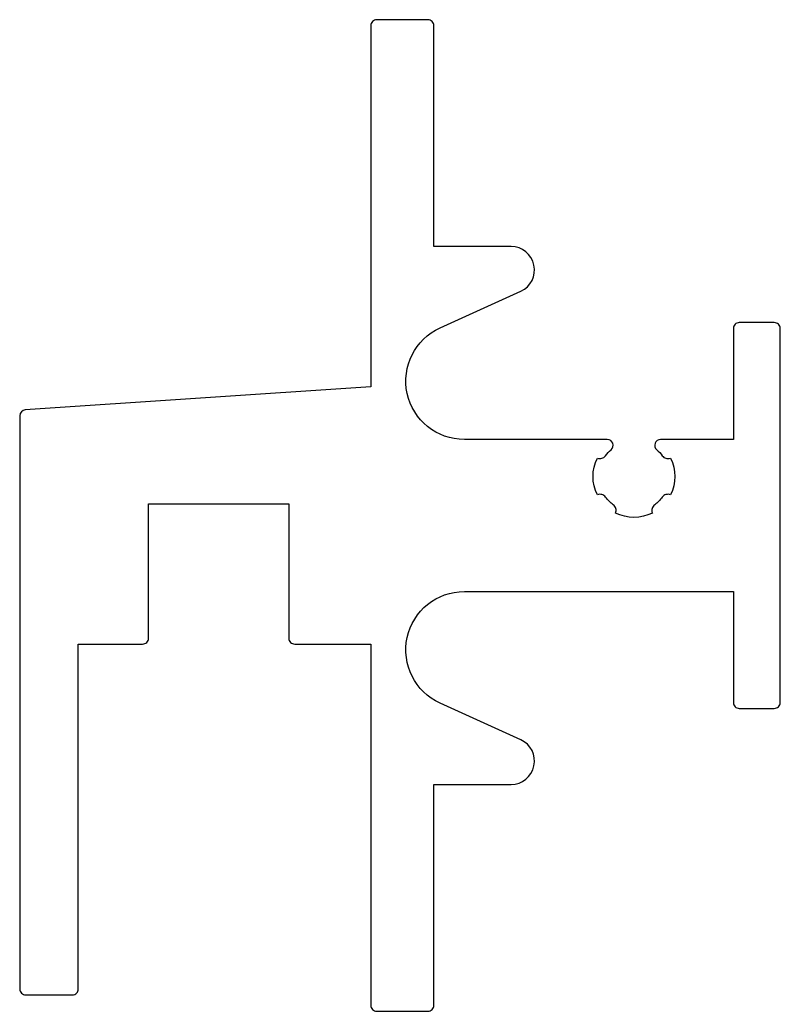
# Model space of a CAD drawing. Extents: x 635.2 to 667.7, y 801.4 to 843.8.
import ezdxf

# ---------------------------------------------------------------- set-up
doc = ezdxf.new("R2010")
doc.units = 0
doc.layers.get('0').update_dxf_attribs({"linetype": 'CONTINUOUS'})

msp = doc.modelspace()

# ---------------------------------------------------------------- linework, layer by layer
msp.add_lwpolyline([(665.92, 814.319), (667.42, 814.319, 0.414214), (667.67, 814.569), (667.67, 830.569, 0.414214), (667.42, 830.819), (665.92, 830.819, 0.414214), (665.67, 830.569), (665.67, 825.819), (662.557, 825.819, 0.696729), (662.395, 825.379, -0.057758), (662.63, 825.125, 0.166643), (662.789, 825.014, 0.069548), (662.872, 825.003, 0.095933), (662.983, 825.024, -0.237148), (662.983, 823.453, 0.166628), (662.789, 823.463, 0.166549), (662.63, 823.352, -0.076571), (662.307, 823.029, 0.166573), (662.196, 822.869, 0.069607), (662.184, 822.787, 0.09583), (662.206, 822.675, -0.237153), (660.634, 822.675, 0.16658), (660.644, 822.869, 0.166597), (660.533, 823.029, -0.076571), (660.21, 823.352, 0.166574), (660.05, 823.463, 0.16661), (659.856, 823.453, -0.237158), (659.856, 825.024, 0.16652), (660.05, 825.014, 0.166584), (660.21, 825.125, -0.057757), (660.445, 825.379, 0.696727), (660.282, 825.819), (654.17, 825.819, -0.806949), (653.137, 830.595), (656.583, 832.158, 0.806949), (656.17, 834.069), (652.87, 834.069), (652.87, 843.519, 0.414214), (652.62, 843.769), (650.42, 843.769, 0.414214), (650.17, 843.519), (650.17, 828.069), (635.403, 827.084, 0.394848), (635.17, 826.835), (635.17, 802.319, 0.414214), (635.42, 802.069), (637.42, 802.069, 0.414214), (637.67, 802.319), (637.67, 817.069), (640.42, 817.069, 0.414214), (640.67, 817.319), (640.67, 823.069), (646.67, 823.069), (646.67, 817.319, 0.414214), (646.92, 817.069), (650.17, 817.069), (650.17, 801.619, 0.414214), (650.42, 801.369), (652.62, 801.369, 0.414214), (652.87, 801.619), (652.87, 811.069), (656.17, 811.069, 0.806949), (656.583, 812.979), (653.137, 814.542, -0.806949), (654.17, 819.319), (665.67, 819.319), (665.67, 814.569, 0.414214)], format="xyb", close=True)

doc.saveas('drawing.dxf')
